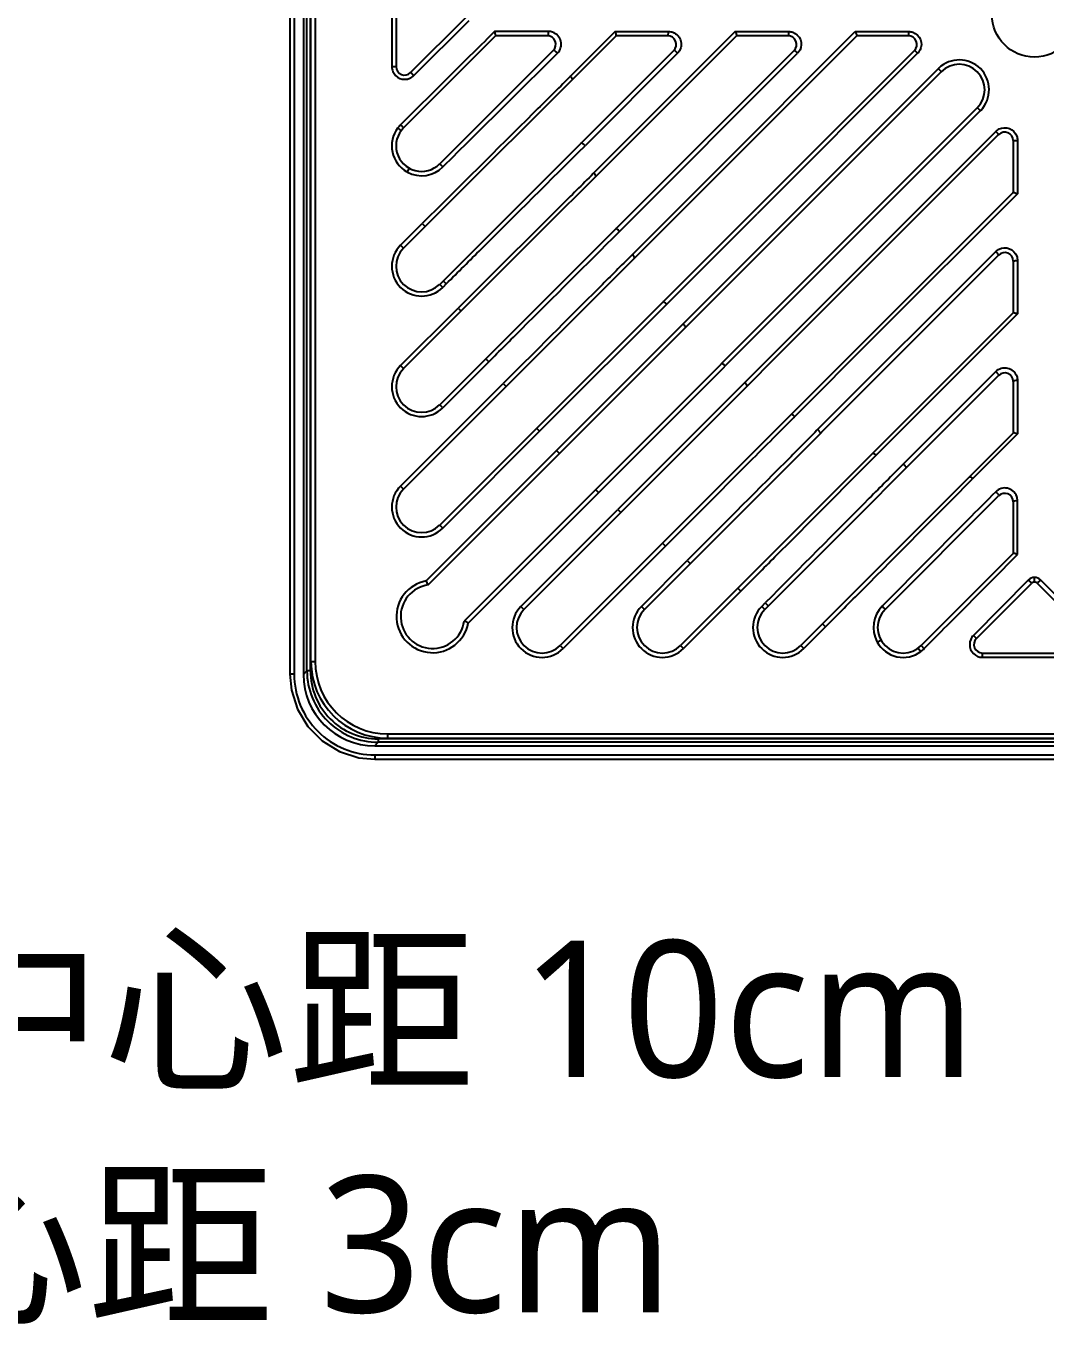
# Model space of a CAD drawing. Header units: millimetres. Extents: x 3083 to 7283, y 1609 to 4579.
# Drawn here: x 6626.2 to 6775.7, y 3874.9 to 4065.6 of the extents above; entities that cross this region are included whole.
import ezdxf

# ---------------------------------------------------------------- set-up
doc = ezdxf.new("R2010")
doc.units = ezdxf.units.MM
doc.styles.add('微軟正黑體-20', font='Microsoft JhengHei.ttf', dxfattribs={"height": 20})

msp = doc.modelspace()

# ---------------------------------------------------------------- linework, layer by layer
at = {"linetype": 'Continuous'}
for p, q in [((6664.91, 4163.97, -163.19), (6664.91, 3970.6, -163.19)), ((6665.53, 4163.97, -163.19), (6665.53, 3970.6, -163.19)), ((6666.87, 4164, -163.19), (6666.87, 3970.57, -163.19)), ((6667.4, 3971.09, -163.19), (6667.4, 4163.47, -163.19)), ((6667.9, 3971.09, -163.19), (6667.9, 4163.47, -163.19)), ((6667.99, 3972.45, -163.19), (6667.99, 4162.11, -163.19)), ((6668.62, 4162.11, -163.19), (6668.62, 3972.45, -163.19)), ((6679.85, 4074.91, -163.19), (6679.85, 4059.65, -163.19)), ((6680.47, 4074.91, -163.19), (6680.47, 4059.65, -163.19)), ((6682.6, 4058.77, -163.19), (6690.68, 4066.84, -163.19)), ((6683.06, 4058.33, -163.19), (6691.2, 4066.4, -163.19)), ((6712.71, 4064.17, -163.19), (6681.57, 4033.03, -163.19)), ((6730.35, 4064.17, -163.19), (6681.57, 4015.38, -163.19)), ((6681.57, 4050.67, -163.19), (6695.06, 4064.16, -163.19)), ((6748, 4064.16, -163.19), (6681.57, 3997.73, -163.19)), ((6694.9, 4064.79, -163.19), (6694.67, 4064.56, -163.19)), ((6702.79, 4064.79, -163.19), (6694.9, 4064.79, -163.19)), ((6702.63, 4064.16, -163.19), (6695.06, 4064.16, -163.19)), ((6712.6, 4064.79, -163.19), (6705.93, 4058.13, -163.19)), ((6730.19, 4064.79, -163.19), (6709.36, 4043.96, -163.19)), ((6712.6, 4064.79, -163.19), (6720.41, 4064.79, -163.19)), ((6720.28, 4064.16, -163.19), (6712.7, 4064.16, -163.19)), ((6727.05, 4044.04, -163.19), (6747.58, 4064.58, -163.19)), ((6730.19, 4064.79, -163.19), (6738.01, 4064.79, -163.19)), ((6737.92, 4064.16, -163.19), (6730.35, 4064.16, -163.19)), ((6747.58, 4064.58, -163.19), (6747.79, 4064.79, -163.19)), ((6747.79, 4064.79, -163.19), (6755.6, 4064.79, -163.19)), ((6755.57, 4064.16, -163.19), (6747.99, 4064.16, -163.19)), ((6686.86, 4045.38, -163.19), (6703.51, 4062.03, -163.19)), ((6686.86, 4027.73, -163.19), (6721.16, 4062.03, -163.19)), ((6686.86, 4010.09, -163.19), (6738.81, 4062.03, -163.19)), ((6686.86, 3992.44, -163.19), (6756.45, 4062.03, -163.19)), ((6721.73, 4061.6, -163.19), (6708.18, 4048.05, -163.19)), ((6713.11, 4035.38, -163.19), (6739.33, 4061.6, -163.19)), ((6756.92, 4061.6, -163.19), (6733.42, 4038.09, -163.19)), ((6679.85, 4059.65, -163.19), (6680.47, 4059.65, -163.19)), ((6759.96, 4059.35, -163.19), (6684.86, 3984.27, -163.19)), ((6760.38, 4058.9, -163.19), (6685.16, 3983.68, -163.19)), ((6706.03, 4058.22, -163.19), (6705.93, 4058.13, -163.19)), ((6765.67, 4053.61, -163.19), (6690.46, 3978.39, -163.19)), ((6766.13, 4053.19, -163.19), (6691.04, 3978.09, -163.19)), ((6766.13, 4053.19, -163.19), (6742.01, 4029.07, -163.19)), ((6680.7, 4050.62, -163.19), (6681.2, 4050.25, -163.19)), ((6744.88, 4026.66, -163.19), (6768.37, 4050.15, -163.19)), ((6768.8, 4049.68, -163.19), (6699.21, 3980.09, -163.19)), ((6770.93, 4048.8, -163.19), (6770.93, 4041.22, -163.19)), ((6771.56, 4048.83, -163.19), (6771.56, 4041.02, -163.19)), ((6682.38, 4044.77, -163.19), (6682.07, 4044.22, -163.19)), ((6727.05, 4044.04, -163.19), (6715.01, 4032, -163.19)), ((6770.94, 4041.22, -163.19), (6704.51, 3974.79, -163.19)), ((6771.35, 4040.81, -163.19), (6750.81, 4020.27, -163.19)), ((6771.56, 4041.02, -163.19), (6771.35, 4040.81, -163.19)), ((6681.13, 4033.47, -163.19), (6684.31, 4036.65, -163.19)), ((6684.31, 4036.65, -163.19), (6684.75, 4036.21, -163.19)), ((6720.02, 4024.69, -163.19), (6733.42, 4038.09, -163.19)), ((6681.13, 4033.47, -163.19), (6681.57, 4033.03, -163.19)), ((6715.12, 4032.11, -163.19), (6715.01, 4032, -163.19)), ((6768.8, 4032.03, -163.19), (6716.86, 3980.09, -163.19)), ((6742.16, 4006.34, -163.19), (6768.38, 4032.55, -163.19)), ((6770.93, 4031.15, -163.19), (6770.93, 4023.58, -163.19)), ((6771.56, 4031.23, -163.19), (6771.56, 4023.42, -163.19)), ((6686.86, 4027.73, -163.19), (6687.3, 4027.29, -163.19)), ((6687.83, 4027.81, -163.19), (6687.3, 4027.29, -163.19)), ((6687.38, 4028.26, -163.19), (6687.83, 4027.81, -163.19)), ((6731.59, 4013.37, -163.19), (6744.88, 4026.66, -163.19)), ((6681.13, 4015.82, -163.19), (6689.55, 4024.25, -163.19)), ((6689.55, 4024.25, -163.19), (6689.99, 4023.8, -163.19)), ((6702.54, 4007.24, -163.19), (6720.02, 4024.69, -163.19)), ((6770.94, 4023.58, -163.19), (6722.15, 3974.79, -163.19)), ((6771.56, 4023.42, -163.19), (6750.73, 4002.59, -163.19)), ((6750.81, 4020.27, -163.19), (6738.77, 4008.23, -163.19)), ((6681.13, 4015.82, -163.19), (6681.57, 4015.38, -163.19)), ((6694.04, 4016.38, -163.19), (6687.3, 4009.65, -163.19)), ((6693.6, 4016.82, -163.19), (6694.04, 4016.38, -163.19)), ((6768.8, 4014.39, -163.19), (6734.51, 3980.09, -163.19)), ((6754.82, 4001.4, -163.19), (6768.38, 4014.96, -163.19)), ((6771.56, 4013.64, -163.19), (6771.57, 4005.82, -163.19)), ((6681.13, 3998.18, -163.19), (6696.15, 4013.2, -163.19)), ((6696.37, 4013.41, -163.19), (6696.15, 4013.2, -163.19)), ((6696.15, 4013.2, -163.19), (6696.6, 4012.76, -163.19)), ((6731.59, 4013.37, -163.19), (6712.98, 3994.74, -163.19)), ((6770.93, 4013.5, -163.19), (6770.93, 4005.93, -163.19)), ((6687.3, 4009.65, -163.19), (6686.86, 4010.09, -163.19)), ((6738.77, 4008.23, -163.19), (6738.89, 4008.35, -163.19)), ((6687.3, 3992, -163.19), (6702.54, 4007.24, -163.19)), ((6701.07, 4006.65, -163.19), (6701.51, 4006.21, -163.19)), ((6770.94, 4005.94, -163.19), (6739.8, 3974.79, -163.19)), ((6771.57, 4005.82, -163.19), (6764.99, 3999.25, -163.19)), ((6703.98, 4003.38, -163.19), (6704.42, 4002.94, -163.19)), ((6764.9, 3999.16, -163.19), (6764.99, 3999.25, -163.19)), ((6681.13, 3998.18, -163.19), (6681.57, 3997.73, -163.19)), ((6709.72, 3997.65, -163.19), (6710.16, 3997.21, -163.19)), ((6752.15, 3980.09, -163.19), (6768.8, 3996.74, -163.19)), ((6698.77, 3980.53, -163.19), (6712.98, 3994.74, -163.19)), ((6712.98, 3994.74, -163.19), (6713.42, 3994.29, -163.19)), ((6770.93, 3995.86, -163.19), (6770.93, 3988.28, -163.19)), ((6771.56, 3988.13, -163.19), (6771.56, 3996.01, -163.19)), ((6687.3, 3992, -163.19), (6686.86, 3992.44, -163.19)), ((6719.98, 3989.38, -163.19), (6704.95, 3974.35, -163.19)), ((6719.54, 3989.82, -163.19), (6719.98, 3989.38, -163.19)), ((6719.98, 3989.38, -163.19), (6720.19, 3989.59, -163.19)), ((6716.42, 3980.53, -163.19), (6723.16, 3987.27, -163.19)), ((6723.16, 3987.27, -163.19), (6723.6, 3986.83, -163.19)), ((6757.45, 3974.79, -163.19), (6770.93, 3988.28, -163.19)), ((6771.33, 3987.9, -163.19), (6771.56, 3988.13, -163.19)), ((6730.58, 3983.22, -163.19), (6731.02, 3982.78, -163.19)), ((6773.17, 3984.42, -163.19), (6765.1, 3976.29, -163.19)), ((6765.54, 3975.83, -163.19), (6773.61, 3983.9, -163.19)), ((6774.05, 3984.09, -163.19), (6774.05, 3984.79, -163.19)), ((6782.57, 3975.83, -163.19), (6774.5, 3983.9, -163.19)), ((6783.01, 3976.29, -163.19), (6774.94, 3984.42, -163.19)), ((6731.02, 3982.78, -163.19), (6722.6, 3974.35, -163.19)), ((6698.77, 3980.53, -163.19), (6699.21, 3980.09, -163.19)), ((6716.42, 3980.53, -163.19), (6716.86, 3980.09, -163.19)), ((6734.07, 3980.53, -163.19), (6734.59, 3981.05, -163.19)), ((6734.51, 3980.09, -163.19), (6734.07, 3980.53, -163.19)), ((6734.59, 3981.05, -163.19), (6735.03, 3980.61, -163.19)), ((6743.42, 3977.53, -163.19), (6740.24, 3974.35, -163.19)), ((6742.98, 3977.97, -163.19), (6743.42, 3977.53, -163.19)), ((6751, 3975.3, -163.19), (6751.54, 3975.6, -163.19)), ((6704.51, 3974.79, -163.19), (6704.95, 3974.35, -163.19)), ((6722.15, 3974.79, -163.19), (6722.6, 3974.35, -163.19)), ((6739.8, 3974.79, -163.19), (6740.24, 3974.35, -163.19)), ((6757.02, 3974.43, -163.19), (6757.39, 3973.93, -163.19)), ((6766.42, 3973.7, -163.19), (6781.69, 3973.7, -163.19)), ((6766.42, 3973.08, -163.19), (6766.42, 3973.7, -163.19)), ((6667.99, 3972.45, -163.19), (6668.62, 3972.45, -163.19)), ((6766.42, 3973.08, -163.19), (6781.69, 3973.08, -163.19)), ((6664.91, 3970.6, -163.19), (6665.12, 3968.28, -163.19)), ((6665.53, 3970.6, -163.19), (6664.91, 3970.6, -163.19)), ((6666.87, 3970.57, -163.19), (6667.4, 3971.09, -163.19)), ((6667.9, 3971.09, -163.19), (6667.4, 3971.09, -163.19)), ((6665.12, 3968.28, -163.19), (6666.01, 3965.46, -163.19)), ((6666.01, 3965.46, -163.19), (6667.55, 3962.92, -163.19)), ((6667.55, 3962.92, -163.19), (6669.64, 3960.82, -163.19)), ((6669.64, 3960.82, -163.19), (6672.17, 3959.27, -163.19)), ((6677.34, 3960.1, -163.19), (6677.86, 3960.62, -163.19)), ((6870.24, 3961.12, -163.19), (6677.86, 3961.12, -163.19)), ((6677.86, 3961.12, -163.19), (6677.86, 3960.62, -163.19)), ((6870.24, 3960.62, -163.19), (6677.86, 3960.62, -163.19)), ((6679.22, 3961.84, -163.19), (6868.89, 3961.84, -163.19)), ((6679.22, 3961.84, -163.19), (6679.22, 3961.22, -163.19)), ((6679.22, 3961.22, -163.19), (6868.89, 3961.22, -163.19)), ((6672.17, 3959.27, -163.19), (6674.99, 3958.36, -163.19)), ((6674.99, 3958.36, -163.19), (6677.37, 3958.13, -163.19)), ((6677.34, 3960.1, -163.19), (6870.77, 3960.1, -163.19)), ((6677.37, 3958.76, -163.19), (6870.74, 3958.76, -163.19)), ((6677.37, 3958.76, -163.19), (6677.37, 3958.13, -163.19)), ((6677.37, 3958.13, -163.19), (6870.74, 3958.13, -163.19))]:
    msp.add_line(p, q, dxfattribs=at)
msp.add_circle((6774.05, 4067.28, -163.19), 6.24, dxfattribs=at)
for centre, radius, start, end in [((6702.63, 4062.91, -163.19), 1.25, 314.9951, 90), ((6702.78, 4062.88, -163.19), 1.92, 70.4574, 89.9294), ((6720.28, 4062.91, -163.19), 1.25, 315, 90), ((6737.92, 4062.91, -163.19), 1.25, 315, 90), ((6755.57, 4062.91, -163.19), 1.25, 315, 90), ((6681.72, 4059.65, -163.19), 1.25, 180, 315), ((6763.01, 4056.3, -163.19), 4.32, 134.1024, 134.9864), ((6763.04, 4056.27, -163.19), 4.36, 315.9457, 134.0582), ((6763.03, 4056.25, -163.19), 3.74, 315, 135), ((6763.06, 4056.25, -163.19), 4.34, 315.0413, 315.9247), ((6684.21, 4048.03, -163.19), 4.37, 143.6081, 240.5858), ((6684.21, 4048.03, -163.19), 3.74, 135, 315.003), ((6684.23, 4048, -163.19), 4.4, 134.8254, 143.4114), ((6769.69, 4048.8, -163.19), 1.25, 0, 135), ((6684.19, 4048.01, -163.19), 4.34, 240.7772, 241.8671), ((6684.22, 4048.08, -163.19), 4.42, 241.9337, 314.812), ((6684.21, 4030.38, -163.19), 4.37, 135, 315), ((6684.21, 4030.38, -163.19), 3.74, 135, 315), ((6769.69, 4031.15, -163.19), 1.25, 0, 135), ((6684.21, 4012.73, -163.19), 4.37, 135, 315), ((6684.21, 4012.73, -163.19), 3.74, 135, 315), ((6769.69, 4013.5, -163.19), 1.25, 0, 135), ((6684.21, 3995.09, -163.19), 4.37, 135, 315), ((6684.21, 3995.09, -163.19), 3.74, 135, 315), ((6769.69, 3995.86, -163.19), 1.25, 0, 135), ((6685.82, 3979.05, -163.19), 5.3, 100.4397, 349.5603), ((6685.82, 3979.05, -163.19), 4.68, 98.1301, 351.8699), ((6656.33, 3969.26, -163.19), 32.24, 26.5781, 27.7429), ((6774.05, 3983.46, -163.19), 0.624, 44.9986, 135.0014), ((6701.86, 3977.44, -163.19), 4.37, 135, 315), ((6701.86, 3977.44, -163.19), 3.74, 135, 315), ((6719.51, 3977.44, -163.19), 4.37, 135, 315), ((6719.51, 3977.44, -163.19), 3.74, 135, 315), ((6737.15, 3977.44, -163.19), 4.37, 135, 315), ((6737.15, 3977.44, -163.19), 3.74, 135, 315), ((6754.86, 3977.45, -163.19), 4.42, 135.1876, 208.0737), ((6754.8, 3977.44, -163.19), 3.74, 135, 315), ((6766.42, 3974.95, -163.19), 1.25, 135, 270), ((6754.79, 3977.42, -163.19), 4.35, 208.1377, 209.2197), ((6754.8, 3977.44, -163.19), 4.37, 209.4142, 306.3919), ((6754.77, 3977.45, -163.19), 4.39, 306.5832, 315.1786), ((6679.22, 3972.45, -163.19), 11.23, 180, 270), ((6679.22, 3972.45, -163.19), 10.61, 180, 270), ((6677.36, 3970.59, -163.19), 11.83, 179.9712, 270.0288), ((6677.86, 3971.09, -163.19), 10.46, 179.9817, 270.0184), ((6677.86, 3971.09, -163.19), 9.96, 179.9714, 270.0286)]:
    msp.add_arc(centre, radius, start, end, dxfattribs=at)
msp.add_ellipse((6677.37, 3970.6, -163.19), major_axis=(7.43, 7.43), ratio=0.997265, start_param=-3.925621, end_param=-2.357564, dxfattribs=at)
for points, knots in [([(6694.67, 4064.56, -163.19), (6693.55, 4063.44, -163.19), (6689.03, 4058.96, -163.19), (6684.52, 4054.48, -163.19), (6681.13, 4051.11, -163.19)], [0, 0, 0, 0, 0.249211, 1, 1, 1, 1]), ([(6695.06, 4064.17, -163.19), (6695.08, 4064.18, -163.19), (6695.07, 4064.27, -163.19), (6695.04, 4064.4, -163.19), (6694.98, 4064.58, -163.19), (6694.93, 4064.72, -163.19), (6694.9, 4064.79, -163.19)], [0, 0, 0, 0, 0.109918, 0.335159, 0.64564, 1, 1, 1, 1]), ([(6702.79, 4064.79, -163.19), (6702.79, 4064.64, -163.19), (6702.77, 4064.43, -163.19), (6702.71, 4064.23, -163.19), (6702.65, 4064.16, -163.19), (6702.63, 4064.16, -163.19)], [0, 0, 0, 0, 0.683484, 0.895206, 1, 1, 1, 1]), ([(6704.12, 4061.6, -163.19), (6704.34, 4061.82, -163.19), (6704.67, 4062.38, -163.19), (6704.7, 4063.36, -163.19), (6704.25, 4064.22, -163.19), (6703.71, 4064.58, -163.19), (6703.42, 4064.68, -163.19)], [0, 0, 0, 0, 0.249614, 0.501932, 0.752852, 1, 1, 1, 1]), ([(6712.71, 4064.17, -163.19), (6712.73, 4064.19, -163.19), (6712.74, 4064.28, -163.19), (6712.71, 4064.48, -163.19), (6712.65, 4064.66, -163.19), (6712.6, 4064.79, -163.19)], [0, 0, 0, 0, 0.127467, 0.353678, 1, 1, 1, 1]), ([(6720.28, 4064.16, -163.19), (6720.3, 4064.16, -163.19), (6720.35, 4064.24, -163.19), (6720.4, 4064.44, -163.19), (6720.41, 4064.64, -163.19), (6720.41, 4064.79, -163.19)], [0, 0, 0, 0, 0.102996, 0.322366, 1, 1, 1, 1]), ([(6721.03, 4064.68, -163.19), (6721.32, 4064.58, -163.19), (6721.86, 4064.22, -163.19), (6722.31, 4063.36, -163.19), (6722.28, 4062.38, -163.19), (6721.95, 4061.82, -163.19), (6721.73, 4061.6, -163.19)], [0, 0, 0, 0, 0.248214, 0.498895, 0.75031, 1, 1, 1, 1]), ([(6730.19, 4064.79, -163.19), (6730.22, 4064.72, -163.19), (6730.27, 4064.59, -163.19), (6730.33, 4064.4, -163.19), (6730.36, 4064.27, -163.19), (6730.37, 4064.18, -163.19), (6730.35, 4064.17, -163.19)], [0, 0, 0, 0, 0.353667, 0.663941, 0.889418, 1, 1, 1, 1]), ([(6738.01, 4064.79, -163.19), (6738.01, 4064.71, -163.19), (6738, 4064.56, -163.19), (6737.99, 4064.36, -163.19), (6737.97, 4064.25, -163.19), (6737.94, 4064.16, -163.19), (6737.92, 4064.16, -163.19)], [0, 0, 0, 0, 0.368367, 0.70073, 0.915269, 1, 1, 1, 1]), ([(6738.63, 4064.68, -163.19), (6739.11, 4064.52, -163.19), (6739.96, 4063.72, -163.19), (6739.91, 4062.56, -163.19), (6739.68, 4062.1, -163.19)], [0, 0, 0, 0, 0.499288, 1, 1, 1, 1]), ([(6747.79, 4064.79, -163.19), (6747.82, 4064.72, -163.19), (6747.88, 4064.58, -163.19), (6747.94, 4064.39, -163.19), (6747.99, 4064.26, -163.19), (6748, 4064.19, -163.19), (6748, 4064.17, -163.19), (6748, 4064.16, -163.19)], [0, 0, 0, 0, 0.361704, 0.67877, 0.90387, 0.969363, 1, 1, 1, 1]), ([(6755.6, 4064.79, -163.19), (6755.6, 4064.71, -163.19), (6755.6, 4064.56, -163.19), (6755.6, 4064.39, -163.19), (6755.59, 4064.27, -163.19), (6755.58, 4064.21, -163.19), (6755.58, 4064.18, -163.19), (6755.57, 4064.16, -163.19), (6755.57, 4064.16, -163.19)], [0, 0, 0, 0, 0.370236, 0.706274, 0.83195, 0.9231, 0.979035, 1, 1, 1, 1]), ([(6756.23, 4064.68, -163.19), (6756.71, 4064.51, -163.19), (6757.56, 4063.72, -163.19), (6757.51, 4062.56, -163.19), (6757.28, 4062.1, -163.19)], [0, 0, 0, 0, 0.499925, 1, 1, 1, 1]), ([(6687.34, 4044.95, -163.19), (6688.74, 4046.35, -163.19), (6694.33, 4051.9, -163.19), (6699.93, 4057.45, -163.19), (6704.12, 4061.6, -163.19)], [0, 0, 0, 0, 0.251774, 1, 1, 1, 1]), ([(6704.12, 4061.6, -163.19), (6704.06, 4061.67, -163.19), (6703.94, 4061.78, -163.19), (6703.76, 4061.93, -163.19), (6703.63, 4062.02, -163.19), (6703.53, 4062.05, -163.19), (6703.51, 4062.03, -163.19)], [0, 0, 0, 0, 0.338285, 0.672405, 0.903771, 1, 1, 1, 1]), ([(6721.73, 4061.6, -163.19), (6721.67, 4061.66, -163.19), (6721.56, 4061.78, -163.19), (6721.38, 4061.93, -163.19), (6721.27, 4062.01, -163.19), (6721.18, 4062.05, -163.19), (6721.16, 4062.03, -163.19)], [0, 0, 0, 0, 0.34593, 0.681832, 0.91112, 1, 1, 1, 1]), ([(6739.33, 4061.6, -163.19), (6739.27, 4061.66, -163.19), (6739.16, 4061.77, -163.19), (6739, 4061.92, -163.19), (6738.9, 4061.99, -163.19), (6738.82, 4062.04, -163.19), (6738.81, 4062.03, -163.19)], [0, 0, 0, 0, 0.35599, 0.693992, 0.920615, 1, 1, 1, 1]), ([(6756.92, 4061.6, -163.19), (6756.87, 4061.66, -163.19), (6756.76, 4061.76, -163.19), (6756.63, 4061.88, -163.19), (6756.55, 4061.96, -163.19), (6756.5, 4062, -163.19), (6756.47, 4062.02, -163.19), (6756.46, 4062.03, -163.19), (6756.45, 4062.03, -163.19)], [0, 0, 0, 0, 0.366616, 0.703014, 0.829844, 0.922294, 0.979174, 1, 1, 1, 1]), ([(6760.38, 4058.9, -163.19), (6760.38, 4058.9, -163.19), (6760.37, 4058.92, -163.19), (6760.35, 4058.94, -163.19), (6760.31, 4058.99, -163.19), (6760.24, 4059.07, -163.19), (6760.12, 4059.2, -163.19), (6760.02, 4059.3, -163.19), (6759.96, 4059.35, -163.19)], [0, 0, 0, 0, 0.020324, 0.076471, 0.168031, 0.293979, 0.629707, 1, 1, 1, 1]), ([(6679.99, 4058.94, -163.19), (6680.17, 4058.49, -163.19), (6680.94, 4057.72, -163.19), (6682.02, 4057.74, -163.19), (6682.47, 4057.93, -163.19)], [0, 0, 0, 0, 0.499919, 1, 1, 1, 1]), ([(6683.06, 4058.33, -163.19), (6683.01, 4058.38, -163.19), (6682.9, 4058.49, -163.19), (6682.78, 4058.61, -163.19), (6682.69, 4058.69, -163.19), (6682.64, 4058.73, -163.19), (6682.62, 4058.75, -163.19), (6682.6, 4058.77, -163.19), (6682.6, 4058.77, -163.19)], [0, 0, 0, 0, 0.367911, 0.704961, 0.831765, 0.923963, 0.980353, 1, 1, 1, 1]), ([(6705.93, 4058.13, -163.19), (6704.15, 4056.36, -163.19), (6696.94, 4049.2, -163.19), (6689.73, 4042.04, -163.19), (6684.31, 4036.65, -163.19)], [0, 0, 0, 0, 0.247179, 1, 1, 1, 1]), ([(6706.03, 4058.22, -163.19), (6706.11, 4058.13, -163.19), (6706.22, 4058, -163.19), (6706.3, 4057.84, -163.19), (6706.31, 4057.77, -163.19), (6706.3, 4057.76, -163.19)], [0, 0, 0, 0, 0.678581, 0.89221, 1, 1, 1, 1]), ([(6766.13, 4053.19, -163.19), (6766.07, 4053.24, -163.19), (6765.97, 4053.34, -163.19), (6765.84, 4053.46, -163.19), (6765.76, 4053.54, -163.19), (6765.72, 4053.58, -163.19), (6765.69, 4053.59, -163.19), (6765.68, 4053.61, -163.19), (6765.67, 4053.61, -163.19)], [0, 0, 0, 0, 0.370293, 0.706021, 0.831969, 0.923529, 0.979676, 1, 1, 1, 1]), ([(6681.13, 4051.11, -163.19), (6681.18, 4051.06, -163.19), (6681.29, 4050.96, -163.19), (6681.41, 4050.83, -163.19), (6681.49, 4050.75, -163.19), (6681.54, 4050.71, -163.19), (6681.55, 4050.69, -163.19), (6681.57, 4050.68, -163.19), (6681.57, 4050.67, -163.19)], [0, 0, 0, 0, 0.370543, 0.707275, 0.833579, 0.925245, 0.981105, 1, 1, 1, 1]), ([(6768.8, 4049.68, -163.19), (6768.81, 4049.68, -163.19), (6768.79, 4049.7, -163.19), (6768.78, 4049.73, -163.19), (6768.73, 4049.77, -163.19), (6768.66, 4049.86, -163.19), (6768.53, 4049.99, -163.19), (6768.43, 4050.1, -163.19), (6768.37, 4050.15, -163.19)], [0, 0, 0, 0, 0.020826, 0.077706, 0.170156, 0.296986, 0.633384, 1, 1, 1, 1]), ([(6768.87, 4050.51, -163.19), (6769.33, 4050.73, -163.19), (6770.49, 4050.79, -163.19), (6771.28, 4049.94, -163.19), (6771.45, 4049.46, -163.19)], [0, 0, 0, 0, 0.500081, 1, 1, 1, 1]), ([(6687.83, 4027.81, -163.19), (6689.54, 4029.52, -163.19), (6696.32, 4036.27, -163.19), (6703.1, 4043.01, -163.19), (6708.18, 4048.05, -163.19)], [0, 0, 0, 0, 0.252523, 1, 1, 1, 1]), ([(6708.18, 4048.05, -163.19), (6708.06, 4048.17, -163.19), (6707.89, 4048.32, -163.19), (6707.69, 4048.45, -163.19), (6707.59, 4048.46, -163.19), (6707.57, 4048.44, -163.19)], [0, 0, 0, 0, 0.66444, 0.894409, 1, 1, 1, 1]), ([(6770.93, 4048.8, -163.19), (6770.93, 4048.8, -163.19), (6770.96, 4048.8, -163.19), (6770.99, 4048.81, -163.19), (6771.05, 4048.82, -163.19), (6771.16, 4048.82, -163.19), (6771.34, 4048.83, -163.19), (6771.49, 4048.83, -163.19), (6771.56, 4048.83, -163.19)], [0, 0, 0, 0, 0.020965, 0.076898, 0.168046, 0.29372, 0.629759, 1, 1, 1, 1]), ([(6686.86, 4045.38, -163.19), (6686.86, 4045.38, -163.19), (6686.88, 4045.37, -163.19), (6686.91, 4045.35, -163.19), (6686.95, 4045.31, -163.19), (6687.04, 4045.23, -163.19), (6687.17, 4045.11, -163.19), (6687.28, 4045, -163.19), (6687.34, 4044.95, -163.19)], [0, 0, 0, 0, 0.019761, 0.073998, 0.163459, 0.288156, 0.62576, 1, 1, 1, 1]), ([(6709.36, 4043.96, -163.19), (6707.74, 4042.34, -163.19), (6701.13, 4035.77, -163.19), (6694.52, 4029.2, -163.19), (6689.55, 4024.25, -163.19)], [0, 0, 0, 0, 0.246442, 1, 1, 1, 1]), ([(6709.75, 4043.56, -163.19), (6709.77, 4043.58, -163.19), (6709.76, 4043.66, -163.19), (6709.68, 4043.83, -163.19), (6709.56, 4043.97, -163.19), (6709.47, 4044.06, -163.19)], [0, 0, 0, 0, 0.11124, 0.323864, 1, 1, 1, 1]), ([(6770.94, 4041.22, -163.19), (6770.94, 4041.23, -163.19), (6770.97, 4041.22, -163.19), (6771.03, 4041.21, -163.19), (6771.16, 4041.17, -163.19), (6771.35, 4041.1, -163.19), (6771.49, 4041.05, -163.19), (6771.56, 4041.02, -163.19)], [0, 0, 0, 0, 0.030641, 0.096141, 0.321245, 0.638304, 1, 1, 1, 1]), ([(6694.04, 4016.38, -163.19), (6695.65, 4017.98, -163.19), (6702, 4024.32, -163.19), (6708.36, 4030.65, -163.19), (6713.11, 4035.38, -163.19)], [0, 0, 0, 0, 0.252826, 1, 1, 1, 1]), ([(6713.23, 4035.5, -163.19), (6713.12, 4035.61, -163.19), (6712.95, 4035.76, -163.19), (6712.75, 4035.87, -163.19), (6712.65, 4035.88, -163.19), (6712.64, 4035.86, -163.19)], [0, 0, 0, 0, 0.661589, 0.88937, 1, 1, 1, 1]), ([(6768.87, 4032.91, -163.19), (6769.33, 4033.13, -163.19), (6770.49, 4033.19, -163.19), (6771.29, 4032.34, -163.19), (6771.46, 4031.86, -163.19)], [0, 0, 0, 0, 0.500714, 1, 1, 1, 1]), ([(6715.01, 4032, -163.19), (6713.47, 4030.48, -163.19), (6709.62, 4026.63, -163.19), (6703.4, 4020.44, -163.19), (6698.73, 4015.76, -163.19), (6696.37, 4013.41, -163.19)], [0, 0, 0, 0, 0.245979, 0.621002, 1, 1, 1, 1]), ([(6715.42, 4031.58, -163.19), (6715.43, 4031.6, -163.19), (6715.43, 4031.68, -163.19), (6715.34, 4031.86, -163.19), (6715.22, 4032.01, -163.19), (6715.12, 4032.11, -163.19)], [0, 0, 0, 0, 0.117265, 0.335597, 1, 1, 1, 1]), ([(6768.8, 4032.03, -163.19), (6768.82, 4032.05, -163.19), (6768.76, 4032.12, -163.19), (6768.69, 4032.22, -163.19), (6768.54, 4032.39, -163.19), (6768.43, 4032.5, -163.19), (6768.38, 4032.55, -163.19)], [0, 0, 0, 0, 0.079385, 0.306008, 0.64401, 1, 1, 1, 1]), ([(6770.93, 4031.15, -163.19), (6770.93, 4031.17, -163.19), (6771.02, 4031.19, -163.19), (6771.13, 4031.21, -163.19), (6771.34, 4031.23, -163.19), (6771.49, 4031.23, -163.19), (6771.56, 4031.23, -163.19)], [0, 0, 0, 0, 0.08473, 0.299268, 0.631632, 1, 1, 1, 1]), ([(6720.15, 4024.81, -163.19), (6720.04, 4024.92, -163.19), (6719.88, 4025.06, -163.19), (6719.68, 4025.16, -163.19), (6719.59, 4025.17, -163.19), (6719.57, 4025.15, -163.19)], [0, 0, 0, 0, 0.661441, 0.882982, 1, 1, 1, 1]), ([(6770.94, 4023.58, -163.19), (6770.96, 4023.6, -163.19), (6771.04, 4023.58, -163.19), (6771.17, 4023.56, -163.19), (6771.36, 4023.5, -163.19), (6771.49, 4023.45, -163.19), (6771.56, 4023.42, -163.19)], [0, 0, 0, 0, 0.110591, 0.336072, 0.646339, 1, 1, 1, 1]), ([(6722.54, 4021.93, -163.19), (6722.65, 4021.83, -163.19), (6722.78, 4021.67, -163.19), (6722.87, 4021.48, -163.19), (6722.88, 4021.4, -163.19), (6722.86, 4021.38, -163.19)], [0, 0, 0, 0, 0.661899, 0.881929, 1, 1, 1, 1]), ([(6728.71, 4015.77, -163.19), (6728.6, 4015.87, -163.19), (6728.45, 4016, -163.19), (6728.26, 4016.1, -163.19), (6728.17, 4016.1, -163.19), (6728.15, 4016.08, -163.19)], [0, 0, 0, 0, 0.661899, 0.881929, 1, 1, 1, 1]), ([(6768.38, 4014.96, -163.19), (6768.6, 4015.17, -163.19), (6769.16, 4015.51, -163.19), (6770.13, 4015.53, -163.19), (6770.99, 4015.09, -163.19), (6771.35, 4014.56, -163.19), (6771.45, 4014.27, -163.19)], [0, 0, 0, 0, 0.249685, 0.501097, 0.751766, 1, 1, 1, 1]), ([(6768.38, 4014.96, -163.19), (6768.44, 4014.9, -163.19), (6768.55, 4014.78, -163.19), (6768.7, 4014.6, -163.19), (6768.78, 4014.49, -163.19), (6768.82, 4014.4, -163.19), (6768.8, 4014.39, -163.19)], [0, 0, 0, 0, 0.350713, 0.687045, 0.913105, 1, 1, 1, 1]), ([(6771.56, 4013.64, -163.19), (6771.42, 4013.64, -163.19), (6771.21, 4013.62, -163.19), (6771.01, 4013.57, -163.19), (6770.93, 4013.53, -163.19), (6770.93, 4013.5, -163.19)], [0, 0, 0, 0, 0.677634, 0.897004, 1, 1, 1, 1]), ([(6731.92, 4012.79, -163.19), (6731.94, 4012.81, -163.19), (6731.93, 4012.91, -163.19), (6731.83, 4013.1, -163.19), (6731.69, 4013.26, -163.19), (6731.59, 4013.37, -163.19)], [0, 0, 0, 0, 0.117018, 0.338559, 1, 1, 1, 1]), ([(6720.19, 3989.59, -163.19), (6721.75, 3991.17, -163.19), (6725.66, 3995.07, -163.19), (6731.85, 4001.29, -163.19), (6736.49, 4005.92, -163.19), (6738.77, 4008.23, -163.19)], [0, 0, 0, 0, 0.252912, 0.629676, 1, 1, 1, 1]), ([(6738.89, 4008.35, -163.19), (6738.79, 4008.45, -163.19), (6738.64, 4008.57, -163.19), (6738.46, 4008.66, -163.19), (6738.37, 4008.66, -163.19), (6738.36, 4008.64, -163.19)], [0, 0, 0, 0, 0.664403, 0.882735, 1, 1, 1, 1]), ([(6742.16, 4006.34, -163.19), (6740.6, 4004.77, -163.19), (6734.27, 3998.41, -163.19), (6727.93, 3992.06, -163.19), (6723.16, 3987.27, -163.19)], [0, 0, 0, 0, 0.246085, 1, 1, 1, 1]), ([(6742.27, 4006.46, -163.19), (6742.39, 4006.35, -163.19), (6742.53, 4006.18, -163.19), (6742.65, 4005.98, -163.19), (6742.65, 4005.88, -163.19), (6742.63, 4005.86, -163.19)], [0, 0, 0, 0, 0.661589, 0.88937, 1, 1, 1, 1]), ([(6771.57, 4005.82, -163.19), (6771.44, 4005.87, -163.19), (6771.25, 4005.93, -163.19), (6771.05, 4005.96, -163.19), (6770.96, 4005.96, -163.19), (6770.94, 4005.94, -163.19)], [0, 0, 0, 0, 0.646333, 0.87254, 1, 1, 1, 1]), ([(6731.02, 3982.78, -163.19), (6732.68, 3984.44, -163.19), (6739.25, 3991.05, -163.19), (6745.82, 3997.65, -163.19), (6750.73, 4002.59, -163.19)], [0, 0, 0, 0, 0.252611, 1, 1, 1, 1]), ([(6750.34, 4002.98, -163.19), (6750.35, 4002.99, -163.19), (6750.43, 4002.99, -163.19), (6750.6, 4002.9, -163.19), (6750.74, 4002.79, -163.19), (6750.84, 4002.7, -163.19)], [0, 0, 0, 0, 0.11404, 0.330177, 1, 1, 1, 1]), ([(6754.82, 4001.4, -163.19), (6753.16, 3999.73, -163.19), (6746.42, 3992.94, -163.19), (6739.67, 3986.16, -163.19), (6734.59, 3981.05, -163.19)], [0, 0, 0, 0, 0.246596, 1, 1, 1, 1]), ([(6754.82, 4001.4, -163.19), (6754.94, 4001.29, -163.19), (6755.09, 4001.12, -163.19), (6755.22, 4000.92, -163.19), (6755.23, 4000.82, -163.19), (6755.21, 4000.8, -163.19)], [0, 0, 0, 0, 0.66444, 0.894409, 1, 1, 1, 1]), ([(6743.42, 3977.53, -163.19), (6745.23, 3979.35, -163.19), (6752.39, 3986.55, -163.19), (6759.55, 3993.76, -163.19), (6764.9, 3999.16, -163.19)], [0, 0, 0, 0, 0.252174, 1, 1, 1, 1]), ([(6764.53, 3999.52, -163.19), (6764.54, 3999.54, -163.19), (6764.62, 3999.53, -163.19), (6764.77, 3999.45, -163.19), (6764.9, 3999.34, -163.19), (6764.99, 3999.25, -163.19)], [0, 0, 0, 0, 0.10779, 0.321419, 1, 1, 1, 1]), ([(6768.38, 3997.34, -163.19), (6767, 3995.96, -163.19), (6761.45, 3990.36, -163.19), (6755.9, 3984.77, -163.19), (6751.72, 3980.56, -163.19)], [0, 0, 0, 0, 0.247974, 1, 1, 1, 1]), ([(6771.45, 3996.66, -163.19), (6771.35, 3996.95, -163.19), (6770.99, 3997.48, -163.19), (6770.13, 3997.93, -163.19), (6769.15, 3997.9, -163.19), (6768.59, 3997.56, -163.19), (6768.38, 3997.34, -163.19)], [0, 0, 0, 0, 0.247169, 0.498097, 0.750406, 1, 1, 1, 1]), ([(6768.38, 3997.34, -163.19), (6768.44, 3997.28, -163.19), (6768.56, 3997.16, -163.19), (6768.71, 3996.98, -163.19), (6768.79, 3996.86, -163.19), (6768.82, 3996.76, -163.19), (6768.8, 3996.74, -163.19)], [0, 0, 0, 0, 0.344483, 0.679238, 0.906414, 1, 1, 1, 1]), ([(6771.56, 3996.01, -163.19), (6771.41, 3996.01, -163.19), (6771.21, 3996, -163.19), (6771, 3995.94, -163.19), (6770.93, 3995.88, -163.19), (6770.93, 3995.86, -163.19)], [0, 0, 0, 0, 0.683487, 0.895207, 1, 1, 1, 1]), ([(6757.89, 3974.36, -163.19), (6759.01, 3975.49, -163.19), (6763.49, 3980, -163.19), (6767.98, 3984.51, -163.19), (6771.33, 3987.9, -163.19)], [0, 0, 0, 0, 0.250619, 1, 1, 1, 1]), ([(6771.56, 3988.13, -163.19), (6771.49, 3988.16, -163.19), (6771.36, 3988.21, -163.19), (6771.17, 3988.27, -163.19), (6771.04, 3988.29, -163.19), (6770.96, 3988.3, -163.19), (6770.94, 3988.29, -163.19)], [0, 0, 0, 0, 0.354367, 0.664854, 0.89009, 1, 1, 1, 1]), ([(6773.61, 3983.9, -163.19), (6773.63, 3983.92, -163.19), (6773.56, 3983.99, -163.19), (6773.49, 3984.09, -163.19), (6773.34, 3984.25, -163.19), (6773.23, 3984.37, -163.19), (6773.17, 3984.42, -163.19)], [0, 0, 0, 0, 0.077353, 0.30443, 0.6438, 1, 1, 1, 1]), ([(6774.94, 3984.42, -163.19), (6774.88, 3984.37, -163.19), (6774.77, 3984.25, -163.19), (6774.61, 3984.09, -163.19), (6774.55, 3983.99, -163.19), (6774.48, 3983.92, -163.19), (6774.5, 3983.9, -163.19)], [0, 0, 0, 0, 0.3562, 0.69557, 0.922647, 1, 1, 1, 1]), ([(6751.72, 3980.56, -163.19), (6751.78, 3980.51, -163.19), (6751.88, 3980.4, -163.19), (6752.01, 3980.27, -163.19), (6752.09, 3980.18, -163.19), (6752.13, 3980.13, -163.19), (6752.14, 3980.11, -163.19), (6752.16, 3980.09, -163.19), (6752.15, 3980.09, -163.19)], [0, 0, 0, 0, 0.37424, 0.711844, 0.836541, 0.926002, 0.980239, 1, 1, 1, 1]), ([(6691.04, 3978.09, -163.19), (6690.97, 3978.13, -163.19), (6690.83, 3978.2, -163.19), (6690.67, 3978.28, -163.19), (6690.57, 3978.33, -163.19), (6690.51, 3978.37, -163.19), (6690.48, 3978.37, -163.19), (6690.46, 3978.39, -163.19), (6690.46, 3978.39, -163.19)], [0, 0, 0, 0, 0.373959, 0.698095, 0.824711, 0.91997, 0.979466, 1, 1, 1, 1]), ([(6764.7, 3975.69, -163.19), (6764.51, 3975.25, -163.19), (6764.49, 3974.16, -163.19), (6765.27, 3973.4, -163.19), (6765.72, 3973.21, -163.19)], [0, 0, 0, 0, 0.500079, 1, 1, 1, 1]), ([(6765.1, 3976.29, -163.19), (6765.16, 3976.24, -163.19), (6765.26, 3976.13, -163.19), (6765.39, 3976, -163.19), (6765.46, 3975.91, -163.19), (6765.51, 3975.87, -163.19), (6765.52, 3975.85, -163.19), (6765.54, 3975.83, -163.19), (6765.54, 3975.83, -163.19)], [0, 0, 0, 0, 0.371449, 0.709004, 0.834834, 0.925679, 0.980868, 1, 1, 1, 1]), ([(6757.89, 3974.36, -163.19), (6757.83, 3974.41, -163.19), (6757.73, 3974.51, -163.19), (6757.61, 3974.64, -163.19), (6757.53, 3974.71, -163.19), (6757.49, 3974.76, -163.19), (6757.46, 3974.77, -163.19), (6757.45, 3974.8, -163.19), (6757.45, 3974.79, -163.19)], [0, 0, 0, 0, 0.370707, 0.707462, 0.833721, 0.925324, 0.981129, 1, 1, 1, 1])]:
    msp.add_open_spline(points, degree=3, knots=knots, dxfattribs=at)
for points in [[(6720.41, 4064.79, -163.19), (6720.62, 4064.79, -163.19), (6720.83, 4064.75, -163.19), (6721.03, 4064.68, -163.19)], [(6738.01, 4064.79, -163.19), (6738.22, 4064.79, -163.19), (6738.43, 4064.75, -163.19), (6738.63, 4064.68, -163.19)], [(6755.6, 4064.79, -163.19), (6755.82, 4064.79, -163.19), (6756.03, 4064.75, -163.19), (6756.23, 4064.68, -163.19)], [(6739.68, 4062.1, -163.19), (6739.59, 4061.92, -163.19), (6739.47, 4061.75, -163.19), (6739.33, 4061.6, -163.19)], [(6757.28, 4062.1, -163.19), (6757.19, 4061.92, -163.19), (6757.07, 4061.75, -163.19), (6756.92, 4061.6, -163.19)], [(6679.85, 4059.65, -163.19), (6679.85, 4059.41, -163.19), (6679.9, 4059.16, -163.19), (6679.99, 4058.94, -163.19)], [(6682.47, 4057.93, -163.19), (6682.69, 4058.02, -163.19), (6682.89, 4058.16, -163.19), (6683.06, 4058.33, -163.19)], [(6768.37, 4050.15, -163.19), (6768.52, 4050.3, -163.19), (6768.69, 4050.42, -163.19), (6768.87, 4050.51, -163.19)], [(6771.45, 4049.46, -163.19), (6771.53, 4049.26, -163.19), (6771.56, 4049.04, -163.19), (6771.56, 4048.83, -163.19)], [(6768.38, 4032.55, -163.19), (6768.52, 4032.7, -163.19), (6768.69, 4032.82, -163.19), (6768.87, 4032.91, -163.19)], [(6771.46, 4031.86, -163.19), (6771.53, 4031.66, -163.19), (6771.56, 4031.45, -163.19), (6771.56, 4031.23, -163.19)], [(6771.45, 4014.27, -163.19), (6771.53, 4014.07, -163.19), (6771.56, 4013.85, -163.19), (6771.56, 4013.64, -163.19)], [(6771.56, 3996.01, -163.19), (6771.56, 3996.23, -163.19), (6771.53, 3996.45, -163.19), (6771.45, 3996.66, -163.19)], [(6774.05, 3984.79, -163.19), (6773.74, 3984.79, -163.19), (6773.4, 3984.65, -163.19), (6773.17, 3984.42, -163.19)], [(6774.94, 3984.42, -163.19), (6774.71, 3984.65, -163.19), (6774.37, 3984.79, -163.19), (6774.05, 3984.79, -163.19)], [(6765.1, 3976.29, -163.19), (6764.93, 3976.12, -163.19), (6764.79, 3975.91, -163.19), (6764.7, 3975.69, -163.19)], [(6765.72, 3973.21, -163.19), (6765.94, 3973.12, -163.19), (6766.18, 3973.08, -163.19), (6766.42, 3973.08, -163.19)]]:
    msp.add_open_spline(points, degree=3, dxfattribs=at)

# ---------------------------------------------------------------- texts
at = {"style": '微軟正黑體-20'}
for s, p in [('0.6x0.6cm鈕鋼，中心距 10cm', (6404.1, 3911.56, -163.19)), ('F.B.3.8x4.5cm，中心距 3cm', (6384.77, 3877.08, -163.19))]:
    msp.add_text(s, height=20, dxfattribs=at).set_placement(p)

doc.saveas('drawing.dxf')
